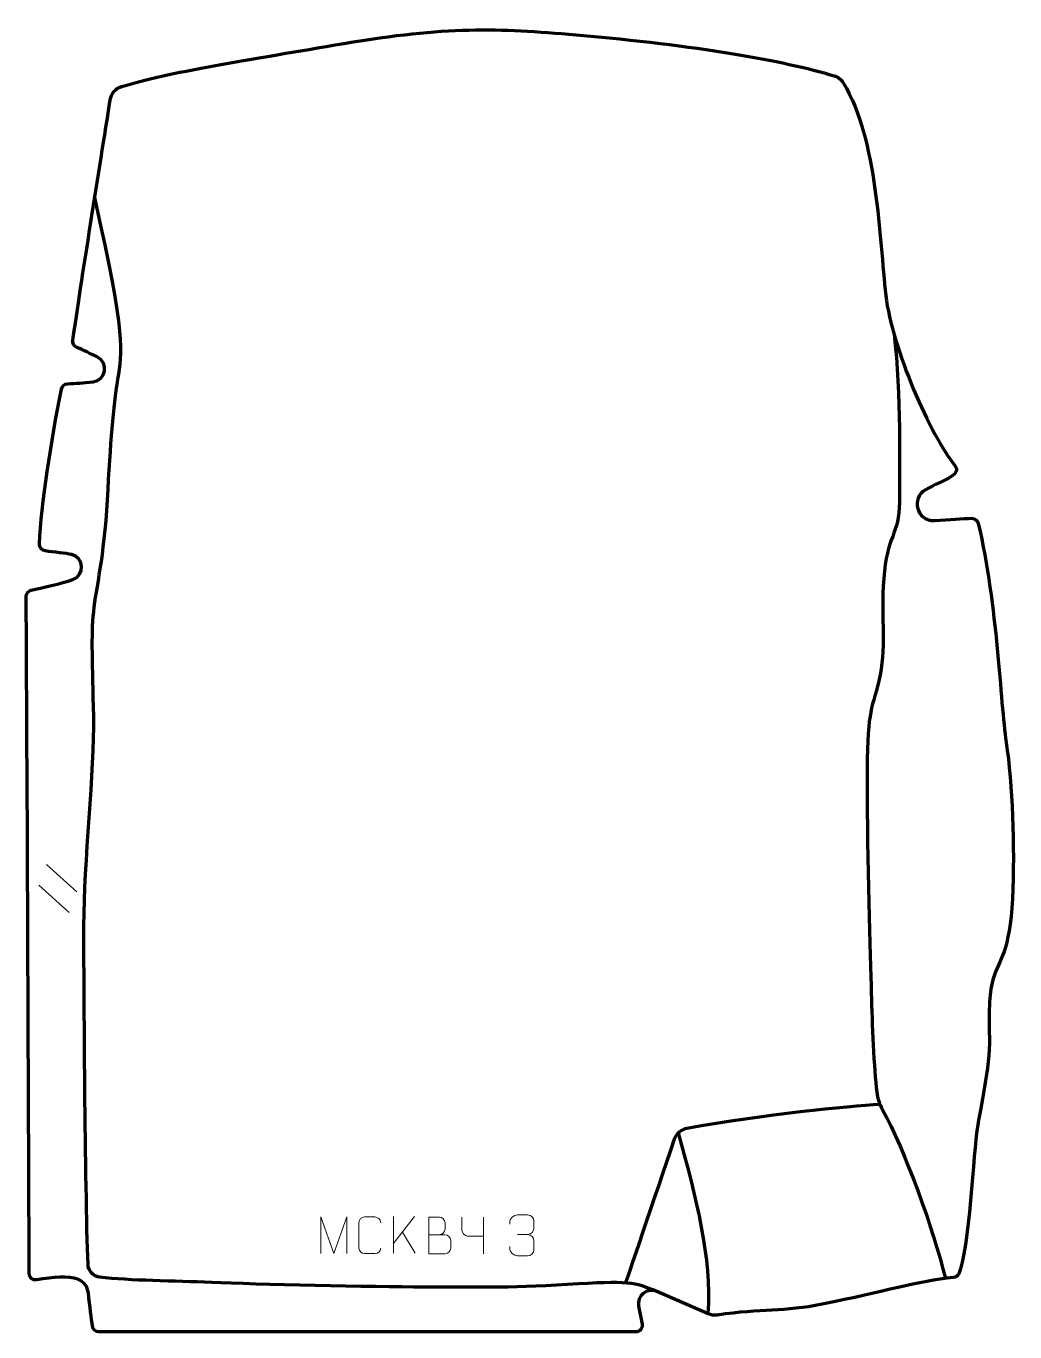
# Model space of a CAD drawing. Header units: millimetres. Extents: x -301 to 302, y -397 to 399.
import ezdxf

# ---------------------------------------------------------------- set-up
doc = ezdxf.new("R2010")
doc.units = ezdxf.units.MM
doc.header["$MEASUREMENT"] = 0
doc.layers.add('layer 1', color=7, linetype='Continuous')
doc.layers.add('layer 2', color=7, linetype='Continuous')

msp = doc.modelspace()

# ---------------------------------------------------------------- linework, layer by layer
at = {"layer": 'layer 1', "color": 230, "lineweight": 200}
msp.add_open_spline([(263.7098, 124.9654), (266.0533, 126.4118), (267.1843, 129.1165), (265.4406, 131.2483), (265.4406, 131.2483), (250.6137, 149.3748), (226.9525, 202.4649), (223.1799, 235.0451), (223.1799, 235.0451), (219.1438, 269.9033), (218.3091, 330.0199), (197.2232, 364.6941), (197.2232, 364.6941), (195.9641, 366.7645), (193.9741, 368.2871), (191.6567, 368.9962), (191.6567, 368.9962), (160.7809, 378.4468), (107.7115, 387.5954), (34.3238, 394.0022), (34.3238, 394.0022), (-13.3633, 398.1653), (-45.1549, 399.3009), (-107.2237, 388.7034), (-107.2237, 388.7034), (-164.7582, 378.8807), (-216.1138, 371.0088), (-242.9038, 362.3753), (-242.9038, 362.3753), (-246.4901, 361.2196), (-249.1084, 358.131), (-249.6887, 354.4082), (-249.6887, 354.4082), (-256.1569, 312.8897), (-267.5403, 242.7529), (-272.5022, 207.5972), (-272.5022, 207.5972), (-272.7569, 205.7917), (-271.7603, 204.0373), (-270.0726, 203.3469), (-270.0726, 203.3469), (-265.7384, 201.5745), (-262.2526, 199.6886), (-257.6781, 197.5381), (-257.6781, 197.5381), (-250.4059, 194.1186), (-252.1388, 183.3055), (-260.1172, 182.3482), (-260.1172, 182.3482), (-266.5219, 181.5798), (-270.3008, 181.5756), (-275.8035, 181.1632), (-275.8035, 181.1632), (-277.5956, 181.0292), (-279.0783, 179.7172), (-279.4328, 177.9554), (-279.4328, 177.9554), (-285.9758, 145.4173), (-291.5497, 108.2049), (-292.8857, 83.442), (-292.8857, 83.442), (-292.9975, 81.3694), (-291.4982, 79.56), (-289.4422, 79.275), (-289.4422, 79.275), (-284.1459, 78.5416), (-276.4748, 77.8403), (-273.3559, 77.0969), (-273.3559, 77.0969), (-265.5951, 75.2473), (-265.036, 64.4128), (-272.5635, 61.7691), (-272.5635, 61.7691), (-279.5186, 59.3265), (-291.428, 56.8556), (-297.9071, 55.308), (-297.9071, 55.308), (-299.7165, 54.8758), (-300.9844, 53.2513), (-300.9675, 51.3907), (-300.9675, 51.3907), (-300.5607, 6.8991), (-299.2325, -314.973), (-299.1157, -361.3523), (-299.1157, -361.3523), (-299.1097, -363.7896), (-296.9387, -365.6506), (-294.5282, -365.2904), (-294.5282, -365.2904), (-284.1255, -363.7367), (-275.8317, -362.5041), (-269.1427, -365.1179), (-269.1427, -365.1179), (-265.7521, -366.4425), (-263.4255, -369.6066), (-263.0107, -373.2233), (-263.0107, -373.2233), (-262.0836, -381.2977), (-261.1138, -389.1459), (-260.568, -393.4988), (-260.568, -393.4988), (-260.3169, -395.4998), (-258.6158, -396.9987), (-256.5993, -396.9987), (-256.5993, -396.9987), (-256.5993, -396.9987), (70.7097, -396.9987), (70.7097, -396.9987), (70.7097, -396.9987), (73.2299, -396.9987), (75.1222, -394.6962), (74.6336, -392.2235), (74.6336, -392.2235), (74.6336, -392.2235), (72.4736, -381.2885), (72.4736, -381.2885), (72.4736, -381.2885), (71.2244, -374.9642), (77.5857, -369.8352), (83.5014, -372.3971), (83.5014, -372.3971), (83.5014, -372.3971), (114.965, -386.0231), (114.965, -386.0231), (114.965, -386.0231), (116.6579, -386.7562), (118.5217, -387.0105), (120.3476, -386.747), (120.3476, -386.747), (147.9454, -382.7617), (160.9044, -384.8604), (184.4541, -380.1681), (184.4541, -380.1681), (222.9993, -372.4877), (242.5192, -365.9575), (264.4433, -363.862), (264.4433, -363.862), (265.872, -363.7254), (267.1406, -362.8583), (267.7227, -361.5463), (267.7227, -361.5463), (273.6627, -348.1619), (277.0561, -285.1992), (278.8151, -273.2394), (278.8151, -273.2394), (280.7074, -260.3714), (286.7628, -236.1494), (286.3843, -217.6042), (286.3843, -217.6042), (286.0057, -199.0594), (286.0057, -190.3546), (289.0336, -180.5145), (289.0336, -180.5145), (292.0615, -170.6742), (298.8737, -164.9973), (300.3878, -132.8271), (300.3878, -132.8271), (301.9015, -100.6573), (300.3892, -62.8106), (296.6046, -37.4529), (296.6046, -37.4529), (292.8969, -12.6114), (291.3669, 45.6468), (279.564, 96.0446), (279.564, 96.0446), (279.1393, 97.8576), (277.5285, 99.1396), (275.6665, 99.1417), (275.6665, 99.1417), (270.3671, 99.148), (262.2366, 98.3578), (252.8411, 97.8442), (252.8411, 97.8442), (242.2288, 97.2645), (238.1691, 111.4321), (247.4641, 116.5862), (247.4641, 116.5862), (253.1582, 119.7435), (257.9878, 121.4344), (263.7098, 124.9654)], degree=3, knots=[0, 0, 0, 0, 0.02173913, 0.02173913, 0.02173913, 0.02173913, 0.04347826, 0.04347826, 0.04347826, 0.04347826, 0.06521739, 0.06521739, 0.06521739, 0.06521739, 0.08695652, 0.08695652, 0.08695652, 0.08695652, 0.10869565, 0.10869565, 0.10869565, 0.10869565, 0.13043478, 0.13043478, 0.13043478, 0.13043478, 0.15217391, 0.15217391, 0.15217391, 0.15217391, 0.17391304, 0.17391304, 0.17391304, 0.17391304, 0.19565217, 0.19565217, 0.19565217, 0.19565217, 0.2173913, 0.2173913, 0.2173913, 0.2173913, 0.23913043, 0.23913043, 0.23913043, 0.23913043, 0.26086957, 0.26086957, 0.26086957, 0.26086957, 0.2826087, 0.2826087, 0.2826087, 0.2826087, 0.30434783, 0.30434783, 0.30434783, 0.30434783, 0.32608696, 0.32608696, 0.32608696, 0.32608696, 0.34782609, 0.34782609, 0.34782609, 0.34782609, 0.36956522, 0.36956522, 0.36956522, 0.36956522, 0.39130435, 0.39130435, 0.39130435, 0.39130435, 0.41304348, 0.41304348, 0.41304348, 0.41304348, 0.43478261, 0.43478261, 0.43478261, 0.43478261, 0.45652174, 0.45652174, 0.45652174, 0.45652174, 0.47826087, 0.47826087, 0.47826087, 0.47826087, 0.5, 0.5, 0.5, 0.5, 0.52173913, 0.52173913, 0.52173913, 0.52173913, 0.54347826, 0.54347826, 0.54347826, 0.54347826, 0.56521739, 0.56521739, 0.56521739, 0.56521739, 0.58695652, 0.58695652, 0.58695652, 0.58695652, 0.60869565, 0.60869565, 0.60869565, 0.60869565, 0.63043478, 0.63043478, 0.63043478, 0.63043478, 0.65217391, 0.65217391, 0.65217391, 0.65217391, 0.67391304, 0.67391304, 0.67391304, 0.67391304, 0.69565217, 0.69565217, 0.69565217, 0.69565217, 0.7173913, 0.7173913, 0.7173913, 0.7173913, 0.73913043, 0.73913043, 0.73913043, 0.73913043, 0.76086957, 0.76086957, 0.76086957, 0.76086957, 0.7826087, 0.7826087, 0.7826087, 0.7826087, 0.80434783, 0.80434783, 0.80434783, 0.80434783, 0.82608696, 0.82608696, 0.82608696, 0.82608696, 0.84782609, 0.84782609, 0.84782609, 0.84782609, 0.86956522, 0.86956522, 0.86956522, 0.86956522, 0.89130435, 0.89130435, 0.89130435, 0.89130435, 0.91304348, 0.91304348, 0.91304348, 0.91304348, 0.93478261, 0.93478261, 0.93478261, 0.93478261, 0.95652174, 0.95652174, 0.95652174, 0.95652174, 1, 1, 1, 1], dxfattribs=at)
at = {"layer": 'layer 2', "color": 142, "lineweight": 200}
for points, knots in [([(83.5013, -372.397), (70.1278, -366.6432), (66.5418, -365.7468), (29.189, -368.1372), (29.189, -368.1372), (-8.1638, -370.528), (-28.185, -369.6662), (-58.665, -369.6489), (-58.665, -369.6489), (-89.145, -369.6316), (-161.4602, -368.0543), (-187.7566, -366.9004), (-187.7566, -366.9004), (-211.0382, -365.8791), (-237.3649, -365.84), (-256.0914, -363.6323), (-256.0914, -363.6323), (-260.0619, -363.1641), (-263.0965, -359.8752), (-263.2461, -355.88), (-263.2461, -355.88), (-265.0291, -308.256), (-265.7491, -185.464), (-265.7491, -149.1), (-265.7491, -149.1), (-265.7491, -110.8508), (-259.1751, -54.672), (-259.7727, -21.8015), (-259.7727, -21.8015), (-260.3703, 11.069), (-261.3665, 27.0064), (-259.7727, 42.1466), (-259.7727, 42.1466), (-258.1792, 57.2871), (-253.398, 74.818), (-251.4058, 110.2782), (-251.4058, 110.2782), (-249.4137, 145.7384), (-247.8199, 166.8553), (-245.0308, 183.9879), (-245.0308, 183.9879), (-242.2417, 201.1206), (-239.8513, 208.6905), (-259.1176, 294.7108)], [0, 0, 0, 0, 0.08333333, 0.08333333, 0.08333333, 0.08333333, 0.16666667, 0.16666667, 0.16666667, 0.16666667, 0.25, 0.25, 0.25, 0.25, 0.33333333, 0.33333333, 0.33333333, 0.33333333, 0.41666667, 0.41666667, 0.41666667, 0.41666667, 0.5, 0.5, 0.5, 0.5, 0.58333333, 0.58333333, 0.58333333, 0.58333333, 0.66666667, 0.66666667, 0.66666667, 0.66666667, 0.75, 0.75, 0.75, 0.75, 0.83333333, 0.83333333, 0.83333333, 0.83333333, 1, 1, 1, 1]), ([(228.2139, 211.2874), (232.6875, 175.4215), (231.4919, 128.8051), (231.4919, 109.0831), (231.4919, 109.0831), (231.4919, 89.3607), (223.7227, 88.1655), (221.9299, 62.4667), (221.9299, 62.4667), (220.1367, 36.7679), (223.7227, 19.4133), (218.9415, 0.0014), (218.9415, 0.0014), (214.1603, -19.411), (211.7699, -17.6182), (211.7699, -62.4414), (211.7699, -62.4414), (211.7699, -107.265), (213.7063, -168.2377), (214.3039, -190.3505), (214.3039, -190.3505), (214.8097, -209.0633), (215.927, -236.3267), (217.7075, -250.7874), (217.7075, -250.7874), (218.1738, -254.5755), (219.3779, -258.2292), (221.2194, -261.5725), (221.2194, -261.5725), (234.7071, -286.0606), (252.1597, -334.1848), (259.5254, -364.4118)], [0, 0, 0, 0, 0.11111111, 0.11111111, 0.11111111, 0.11111111, 0.22222222, 0.22222222, 0.22222222, 0.22222222, 0.33333333, 0.33333333, 0.33333333, 0.33333333, 0.44444444, 0.44444444, 0.44444444, 0.44444444, 0.55555556, 0.55555556, 0.55555556, 0.55555556, 0.66666667, 0.66666667, 0.66666667, 0.66666667, 0.77777778, 0.77777778, 0.77777778, 0.77777778, 1, 1, 1, 1]), ([(219.6632, -258.303), (199.4466, -259.6111), (149.2777, -264.352), (101.9092, -272.9376), (101.9092, -272.9376), (98.3401, -273.5846), (95.404, -276.1168), (94.2327, -279.5497), (94.2327, -279.5497), (82.2168, -314.7753), (64.5708, -367.1497), (64.5708, -367.1497)], [0, 0, 0, 0, 0.25, 0.25, 0.25, 0.25, 0.5, 0.5, 0.5, 0.5, 1, 1, 1, 1])]:
    msp.add_open_spline(points, degree=3, knots=knots, dxfattribs=at)
at = {"layer": 'layer 2', "color": 250, "lineweight": 9}
for points in [[(-288.6221, -111.9012), (-288.6221, -111.9012), (-270.0834, -128.6351), (-270.0834, -128.6351)], [(-293.2523, -124.6014), (-293.2523, -124.6014), (-274.7136, -141.3353), (-274.7136, -141.3353)], [(-64.1993, -326.5798), (-64.1993, -326.5798), (-77.137, -343.3544), (-77.137, -343.3544)], [(-77.0757, -326.5798), (-77.0757, -326.5798), (-77.0757, -348.9301), (-77.0757, -348.9301)], [(-22.1498, -327.0171), (-22.1498, -327.0171), (-22.1498, -349.3674), (-22.1498, -349.3674)], [(-63.8493, -348.9301), (-63.8493, -348.9301), (-71.436, -336.11), (-71.436, -336.11)], [(-1.4015, -337.645), (-1.4015, -337.645), (4.7949, -337.645), (4.7949, -337.645)]]:
    msp.add_open_spline(points, degree=3, dxfattribs=at)
at = {"layer": 'layer 2', "color": 142, "lineweight": 200}
msp.add_open_spline([(114.965, -386.0231), (117.1424, -351.1044), (108.0047, -316.48), (96.7818, -275.5578)], degree=3, dxfattribs=at)
at = {"layer": 'layer 2', "color": 250, "lineweight": 9}
for points, knots in [([(-6.1112, -331.3998), (-6.1112, -331.3998), (-6.1112, -329.5426), (-6.1112, -329.5426), (-6.1112, -329.5426), (-6.1255, -327.8007), (-3.461, -325.6826), (-1.4019, -325.7053), (-1.4019, -325.7053), (0.6622, -325.7053), (2.7262, -325.7053), (4.7899, -325.7053), (4.7899, -325.7053), (6.9844, -325.6965), (8.5827, -327.5433), (8.6271, -329.4554), (8.6271, -329.4554), (8.6267, -330.8905), (8.6267, -332.3256), (8.6271, -333.7611), (8.6271, -333.7611), (8.5785, -335.4146), (6.9759, -337.6446), (4.7776, -337.6346), (4.7776, -337.6346), (6.9813, -337.6458), (8.5893, -339.449), (8.6433, -341.5085), (8.6433, -341.5085), (8.6429, -343.2932), (8.6429, -345.0779), (8.6433, -346.863), (8.6433, -346.863), (8.6534, -348.9244), (6.5985, -350.6875), (4.7776, -350.6794), (4.7776, -350.6794), (2.7123, -350.6791), (0.6471, -350.6791), (-1.4185, -350.6794), (-1.4185, -350.6794), (-3.5871, -350.6679), (-6.1181, -348.2677), (-6.1367, -346.8059), (-6.1367, -346.8059), (-6.1367, -346.8059), (-6.1367, -344.8973), (-6.1367, -344.8973)], [0, 0, 0, 0, 0.07692308, 0.07692308, 0.07692308, 0.07692308, 0.15384615, 0.15384615, 0.15384615, 0.15384615, 0.23076923, 0.23076923, 0.23076923, 0.23076923, 0.30769231, 0.30769231, 0.30769231, 0.30769231, 0.38461538, 0.38461538, 0.38461538, 0.38461538, 0.46153846, 0.46153846, 0.46153846, 0.46153846, 0.53846154, 0.53846154, 0.53846154, 0.53846154, 0.61538462, 0.61538462, 0.61538462, 0.61538462, 0.69230769, 0.69230769, 0.69230769, 0.69230769, 0.76923077, 0.76923077, 0.76923077, 0.76923077, 0.84615385, 0.84615385, 0.84615385, 0.84615385, 1, 1, 1, 1]), ([(-121.3561, -349.2871), (-121.3561, -349.2871), (-121.3561, -326.9329), (-121.3561, -326.9329), (-121.3561, -326.9329), (-121.3561, -326.9329), (-113.362, -349.2871), (-113.362, -349.2871), (-113.362, -349.2871), (-113.362, -349.2871), (-105.516, -326.9334), (-105.516, -326.9334), (-105.516, -326.9334), (-105.516, -326.9334), (-105.516, -349.2871), (-105.516, -349.2871)], [0, 0, 0, 0, 0.2, 0.2, 0.2, 0.2, 0.4, 0.4, 0.4, 0.4, 0.6, 0.6, 0.6, 0.6, 1, 1, 1, 1]), ([(-84.7874, -345.8657), (-84.9126, -347.9467), (-86.4148, -349.2719), (-88.3385, -349.2816), (-88.3385, -349.2816), (-90.4271, -349.2813), (-92.5157, -349.2813), (-94.604, -349.2816), (-94.604, -349.2816), (-96.3282, -349.376), (-98.0946, -347.6881), (-98.0846, -345.8813), (-98.0846, -345.8813), (-98.0842, -340.7131), (-98.0842, -335.5454), (-98.0846, -330.378), (-98.0846, -330.378), (-98.0808, -328.4629), (-96.5163, -326.923), (-94.5884, -326.9351), (-94.5884, -326.9351), (-92.5054, -326.9351), (-90.4219, -326.9351), (-88.3385, -326.9351), (-88.3385, -326.9351), (-86.595, -326.9033), (-84.8113, -328.2392), (-84.7874, -330.4226)], [0, 0, 0, 0, 0.125, 0.125, 0.125, 0.125, 0.25, 0.25, 0.25, 0.25, 0.375, 0.375, 0.375, 0.375, 0.5, 0.5, 0.5, 0.5, 0.625, 0.625, 0.625, 0.625, 0.75, 0.75, 0.75, 0.75, 1, 1, 1, 1]), ([(-55.3821, -337.7553), (-52.1231, -337.7549), (-48.8637, -337.7549), (-45.604, -337.7553), (-45.604, -337.7553), (-43.8347, -337.7708), (-42.1118, -339.3258), (-42.1118, -341.1616), (-42.1118, -341.1616), (-42.1121, -342.1724), (-42.1121, -344.9037), (-42.1118, -345.9148), (-42.1118, -345.9148), (-42.0959, -347.5789), (-43.4772, -349.3827), (-45.5566, -349.3675), (-45.5566, -349.3675), (-48.8166, -349.3672), (-52.0763, -349.3672), (-55.3356, -349.3675), (-55.3356, -349.3675), (-55.3356, -341.9171), (-55.3356, -334.467), (-55.3356, -327.0172), (-55.3356, -327.0172), (-53.2095, -327.0172), (-51.0831, -327.0172), (-48.9566, -327.0172), (-48.9566, -327.0172), (-47.4511, -327.0014), (-45.5731, -328.7126), (-45.5572, -330.4703), (-45.5572, -330.4703), (-45.5576, -332.3209), (-45.5576, -332.4516), (-45.5572, -334.3025), (-45.5572, -334.3025), (-45.5418, -336.1531), (-47.2027, -337.7708), (-49.0031, -337.7553)], [0, 0, 0, 0, 0.09090909, 0.09090909, 0.09090909, 0.09090909, 0.18181818, 0.18181818, 0.18181818, 0.18181818, 0.27272727, 0.27272727, 0.27272727, 0.27272727, 0.36363636, 0.36363636, 0.36363636, 0.36363636, 0.45454545, 0.45454545, 0.45454545, 0.45454545, 0.54545455, 0.54545455, 0.54545455, 0.54545455, 0.63636364, 0.63636364, 0.63636364, 0.63636364, 0.72727273, 0.72727273, 0.72727273, 0.72727273, 0.81818182, 0.81818182, 0.81818182, 0.81818182, 1, 1, 1, 1]), ([(-35.3436, -327.0171), (-35.3436, -330.0265), (-35.3436, -331.3156), (-35.3436, -334.3254), (-35.3436, -334.3254), (-35.3563, -336.3019), (-33.5597, -338.6569), (-31.8756, -338.6696), (-31.8756, -338.6696), (-31.8756, -338.6696), (-22.1498, -338.6696), (-22.1498, -338.6696)], [0, 0, 0, 0, 0.25, 0.25, 0.25, 0.25, 0.5, 0.5, 0.5, 0.5, 1, 1, 1, 1])]:
    msp.add_open_spline(points, degree=3, knots=knots, dxfattribs=at)

doc.saveas('drawing.dxf')
